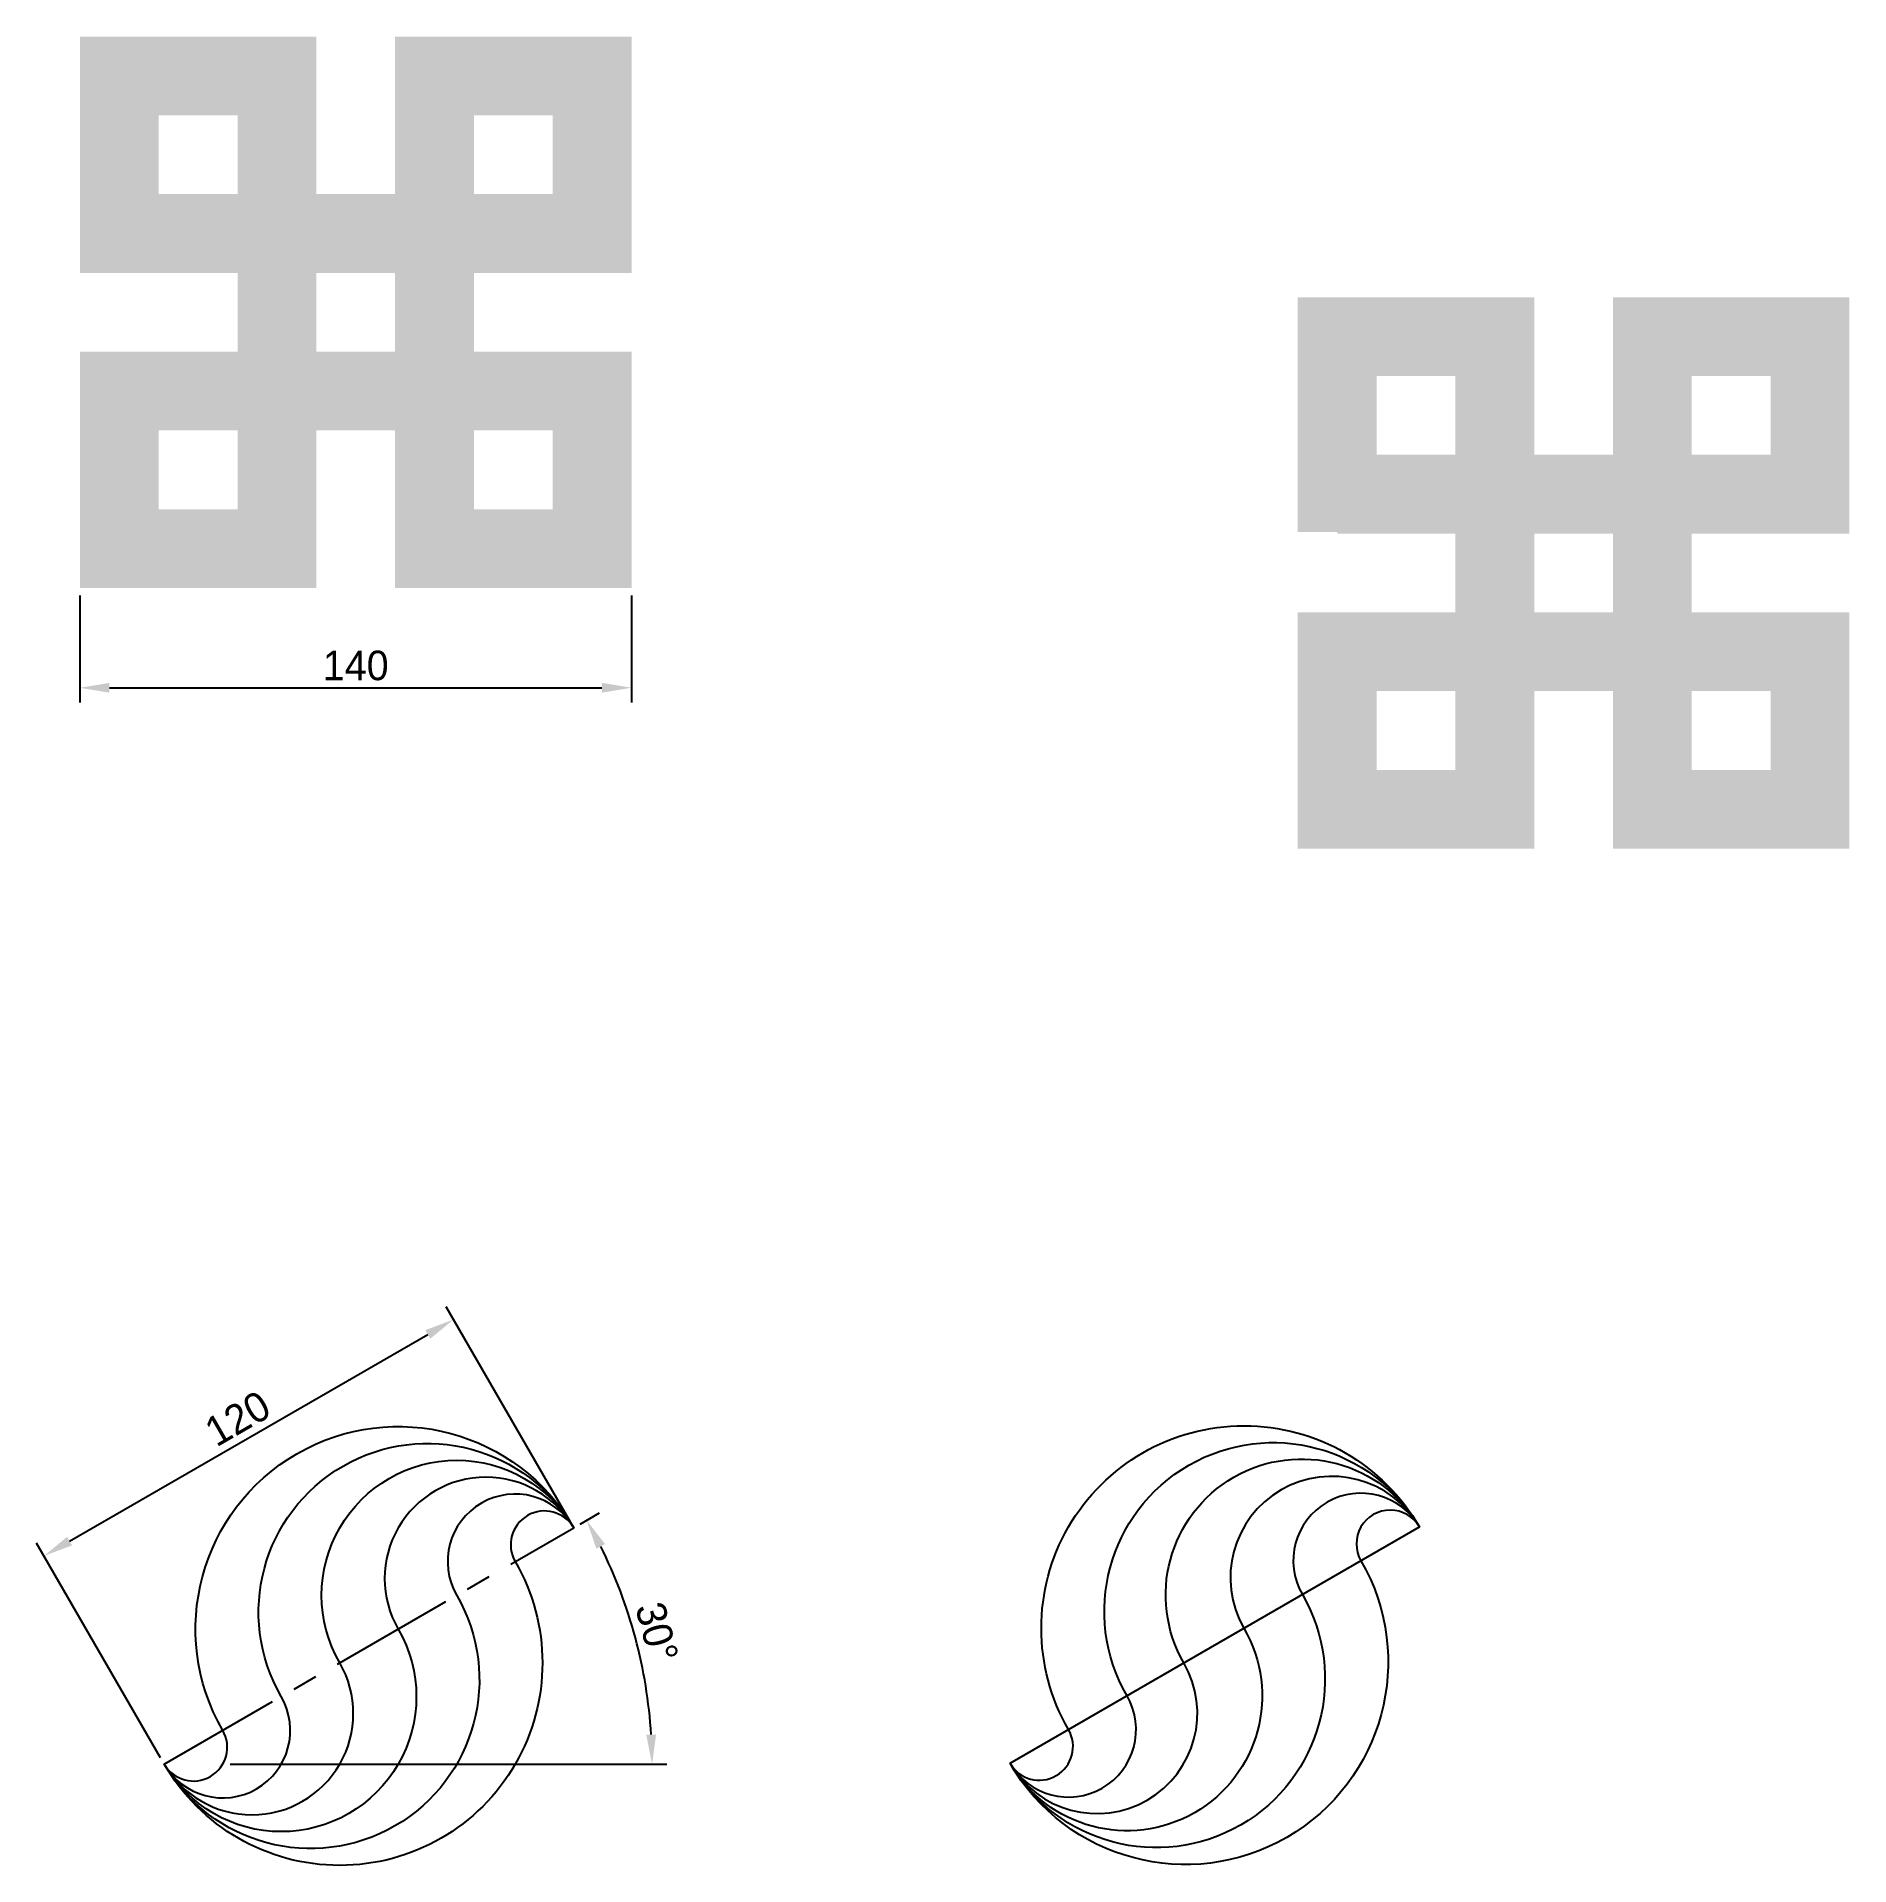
# Model space of a CAD drawing. Header units: millimetres. Extents: x 229 to 689, y -232 to 232.
import ezdxf

# ---------------------------------------------------------------- set-up
doc = ezdxf.new("R2010")
doc.units = ezdxf.units.MM
doc.header["$PDMODE"] = 35
doc.header["$PDSIZE"] = -1
doc.linetypes.add('CENTER', pattern=[50.8, 31.75, -6.35, 6.35, -6.35])
doc.dimstyles.new('副本 ISO-25', dxfattribs={"dimscale": 3, "dimtxt": 2.5, "dimasz": 2.5, "dimexe": 1.25, "dimexo": 0.625, "dimtad": 1, "dimdsep": 46, "dimtxsty": 'Standard', "dimcen": 2.5, "dimadec": 0, "dimazin": 0, "dimtfac": 1, "dimtmove": 0, "dimatfit": 3, "dimfxl": 1, "dimarcsym": 0})

# ---------------------------------------------------------------- blocks, each defined once
blk = doc.blocks.new('*D1')
at = {"color": 0, "lineweight": -2, "transparency": 16777216}
for p, q in [((240.2, 89.96), (240.2, 62.79)), ((380.2, 90), (380.2, 62.79)), ((247.7, 66.54), (372.7, 66.54))]:
    blk.add_line(p, q, dxfattribs=at)
at = {"color": 0, "transparency": 16777216}
for points in [[(247.7, 67.79), (247.7, 65.29), (240.2, 66.54)], [(372.7, 67.79), (372.7, 65.29), (380.2, 66.54)]]:
    blk.add_solid(points, dxfattribs=at)
at = {"layer": 'Defpoints', "color": 0, "transparency": 16777216}
for p in [(240.2, 91.83), (380.2, 91.88), (380.2, 66.54)]:
    blk.add_point(p, dxfattribs=at)
at = {"color": 0, "transparency": 16777216, "insert": (310.2, 72.16), "char_height": 7.5, "attachment_point": 5}
blk.add_mtext('140', dxfattribs=at)
blk = doc.blocks.new('*D2')
at = {"color": 0, "lineweight": -2, "transparency": 16777216}
for p, q in [((367.16, -145.82), (372.08, -142.98)), ((278.33, -206.75), (389.17, -206.75))]:
    blk.add_line(p, q, dxfattribs=at)
blk.add_arc((261.61, -206.75), 123.8, 3.4715, 26.5285, dxfattribs=at)
at = {"color": 0, "transparency": 16777216}
for points in [[(371.28, -152.05), (373.48, -150.87), (368.83, -144.85)], [(386.44, -199.22), (383.94, -199.29), (385.42, -206.75)]]:
    blk.add_solid(points, dxfattribs=at)
at = {"layer": 'Defpoints', "color": 0, "transparency": 16777216}
for p in [(365.53, -146.75), (383.53, -185.25), (261.61, -206.75), (261.61, -206.75), (276.46, -206.75)]:
    blk.add_point(p, dxfattribs=at)
at = {"color": 0, "transparency": 16777216, "insert": (386.63, -173.25), "char_height": 7.5, "attachment_point": 5, "rotation": 285}
blk.add_mtext('30°', dxfattribs=at)
blk = doc.blocks.new('*D3')
at = {"color": 0, "lineweight": -2, "transparency": 16777216}
for p, q in [((364.6, -145.13), (333.13, -90.64)), ((237.58, -150.13), (328.51, -97.63)), ((260.67, -205.13), (229.21, -150.64))]:
    blk.add_line(p, q, dxfattribs=at)
at = {"color": 0, "transparency": 16777216}
for points in [[(327.89, -96.55), (329.14, -98.72), (335.01, -93.88)], [(236.96, -149.05), (238.21, -151.22), (231.09, -153.88)]]:
    blk.add_solid(points, dxfattribs=at)
at = {"layer": 'Defpoints', "color": 0, "transparency": 16777216}
for p in [(335.01, -93.88), (365.53, -146.75), (261.61, -206.75)]:
    blk.add_point(p, dxfattribs=at)
at = {"color": 0, "transparency": 16777216, "insert": (280.23, -119.01), "char_height": 7.5, "attachment_point": 5, "rotation": 30}
blk.add_mtext('120', dxfattribs=at)

msp = doc.modelspace()

# ---------------------------------------------------------------- linework, layer by layer
at = {"color": 1, "linetype": 'CENTER'}
msp.add_line((261.611, -206.753), (365.534, -146.753), dxfattribs=at)
msp.add_line((476.266, -206.539), (580.189, -146.539))
at = {"const_width": 20}
msp.add_lwpolyline([(250.202, 181.88), (370.202, 181.88), (370.202, 221.88), (330.202, 221.88), (330.202, 101.88), (370.202, 101.88), (370.202, 141.88), (250.202, 141.88), (250.202, 101.88), (290.202, 101.88), (290.202, 221.88), (250.202, 221.88)], close=True, dxfattribs=at)
msp.add_lwpolyline([(559.305, 115.688), (679.305, 115.688), (679.305, 155.688), (639.305, 155.688), (639.305, 35.688), (679.305, 35.688), (679.305, 75.688), (639.305, 75.688), (559.305, 75.688), (559.305, 35.688), (599.305, 35.688), (599.305, 155.688), (559.305, 155.688), (559.305, 106.071)], dxfattribs=at)
for points in [[(261.611, -206.753, 1), (276.457, -198.182, -1), (365.534, -146.753, 1), (350.688, -155.325, -1), (261.611, -206.753, 1), (291.303, -189.61, -1), (365.534, -146.753, 1), (335.841, -163.896, -1), (261.611, -206.753, 1), (306.149, -181.039, -1), (365.534, -146.753, 1), (320.995, -172.468, -1), (261.611, -206.753, -1.3888703)], [(476.266, -206.539, 1), (491.112, -197.968, -1), (580.189, -146.539, 1), (565.328, -155.119, -1), (476.266, -206.539, 1), (505.958, -189.396, -1), (580.189, -146.539, 1), (550.467, -163.699, -1), (476.266, -206.539, 1), (520.411, -181.052, -1), (580.189, -146.539, 1), (535.651, -172.253, -1), (476.266, -206.539, 0.0912285)]]:
    msp.add_lwpolyline(points, format="xyb")

# ---------------------------------------------------------------- dimensions: what is measured, and where the dimension line sits
at = {"color": 4}
dim = msp.add_linear_dim(base=(380.2017, 66.5395), p1=(240.1969, 91.8328), p2=(380.2017, 91.876), dimstyle='副本 ISO-25', dxfattribs=at)
dim.commit()
dim.dimension.update_dxf_attribs({"geometry": '*D1', "text_midpoint": (310.1993, 66.5395), "dimtype": 160})
dim = msp.add_aligned_dim(p1=(261.611, -206.753), p2=(365.534, -146.753), distance=61.05, dimstyle='副本 ISO-25', dxfattribs=at)
dim.commit()
dim.dimension.update_dxf_attribs({"geometry": '*D3', "text_midpoint": (280.235, -119.011)})
dim = msp.add_angular_dim_2l(base=(383.534, -185.255), line1=((261.611, -206.753), (365.534, -146.753)), line2=((261.611, -206.753), (276.457, -206.753)), dimstyle='副本 ISO-25', dxfattribs=at)
dim.commit()
dim.dimension.update_dxf_attribs({"geometry": '*D2', "text_midpoint": (386.63, -173.255)})

doc.saveas('drawing.dxf')
